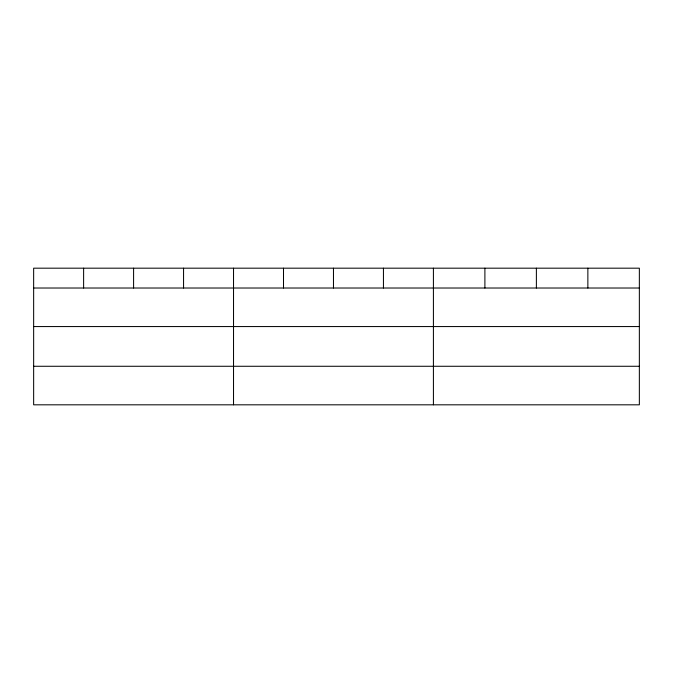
<?xml version="1.0" encoding="UTF-8"?>
<svg xmlns="http://www.w3.org/2000/svg" width="673" height="673" viewBox="0 0 673 673"><rect width="100%" height="100%" fill="white"/><g stroke="black" fill="none" stroke-linecap="round" stroke-linejoin="round"><path stroke-width="1.01" d="M639.35 326.565L639.35 268.182L33.65 268.182L33.65 404.818L639.35 404.818L639.35 326.565L33.65 326.565M33.65 288.019L639.35 288.019M33.65 366.272L639.35 366.272M587.865 268.182L587.865 288.019M536.381 268.182L536.381 288.019M484.897 268.182L484.897 288.019M433.412 268.182L433.412 404.818M383.442 268.182L383.442 288.019M333.471 268.182L333.471 288.019M283.501 268.182L283.501 288.019M233.531 268.182L233.531 404.818M183.561 268.182L183.561 288.019M133.591 268.182L133.591 288.019M83.62 268.182L83.62 288.019"/></g></svg>
